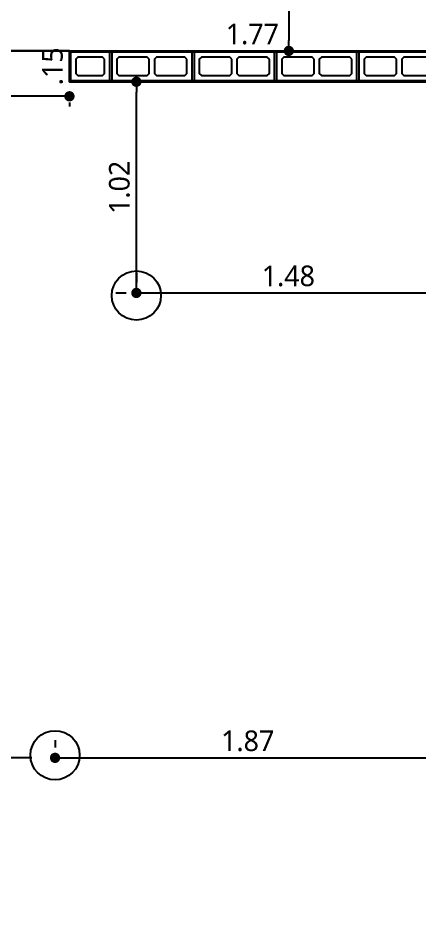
# Model space of a CAD drawing. Header units: millimetres. Extents: x -16.5 to 79.8, y -29.3 to 65.7.
# Drawn here: x 8.725 to 10.671, y -5.975 to -1.615 of the extents above; entities that cross this region are included whole.
import ezdxf

# ---------------------------------------------------------------- set-up
doc = ezdxf.new("R2010")
doc.units = ezdxf.units.MM
doc.header["$LTSCALE"] = 20
doc.header["$PDMODE"] = 35
for name, color, linetype in [('00 - ARQ-STA - FOLHA', 5, 'Continuous'), ('ARQ-STA - COTAS_ALVENARIA', 1, 'Continuous'), ('ARQ-STA - MOBILIÁRIO_GERAL', 251, 'Continuous'), ('ARQ-STA - PISO', 1, 'Continuous'), ('ARQ-STA - REVESTIMENTOS', 4, 'Continuous'), ('ESTRUTURA - ARQ-STA - ALVENARIA_ESTRUTURAL', 5, 'Continuous'), ('ESTRUTURA - ARQ-STA - BLOCOS_ESTRUTURAIS', 250, 'Continuous')]:
    doc.layers.add(name, color=color, linetype=linetype)
doc.styles.add('COTAS', font='segoeuil.ttf')
doc.dimstyles.new('ARQ-ALV 1-50', dxfattribs={"dimscale": 0.5, "dimtxt": 0.2, "dimasz": 0.1, "dimexe": 0.1, "dimexo": 0.2, "dimgap": 0.06, "dimtad": 1, "dimzin": 4, "dimdsep": 46, "dimtxsty": 'COTAS', "dimblk": 'DOT', "dimcen": 0.9, "dimclrd": 250, "dimclre": 250, "dimclrt": 1, "dimadec": 0, "dimazin": 0, "dimtfac": 1, "dimtix": 1, "dimtmove": 1, "dimatfit": 3, "dimldrblk": 'OPEN90', "dimfxl": 0, "dimarcsym": 0})

# ---------------------------------------------------------------- blocks, each defined once
blk = doc.blocks.new('MS - L1A - PRE - TOB - TIPO_1_AO_16 - MOBILIÁRIO - LAYOUT_GERAL')
at = {"layer": 'ARQ-STA - PISO', "color": 251, "linetype": 'ByBlock'}
blk.add_lwpolyline([(3329.1516, 1269.4362), (3325.6016, 1269.4362)], dxfattribs=at)
blk = doc.blocks.new('_Dot')
at = {"color": 0, "linetype": 'ByBlock', "lineweight": -2}
blk.add_line((-0.5, 0), (-1, 0), dxfattribs=at)
at = {"color": 0, "linetype": 'ByBlock', "const_width": 0.5}
blk.add_lwpolyline([(-0.25, 0, 1), (0.25, 0, 1)], format="xyb", close=True, dxfattribs=at)
blk = doc.blocks.new('*D549')
at = {"layer": '00 - ARQ-STA - FOLHA', "color": 250, "lineweight": -2, "transparency": 16777216}
for p, q in [((7.9249, -1.875), (7.9249, -2.0453)), ((8.9249, -1.9953), (7.9749, -1.9953)), ((8.9749, -2.025), (8.9749, -2.0453))]:
    blk.add_line(p, q, dxfattribs=at)
at = {"layer": 'Defpoints', "color": 0, "transparency": 16777216}
for p in [(7.9249, -1.775), (8.9749, -1.925), (7.9249, -1.9953)]:
    blk.add_point(p, dxfattribs=at)
at = {"layer": '00 - ARQ-STA - FOLHA', "color": 250, "lineweight": -2, "transparency": 16777216, "xscale": 0.05, "yscale": 0.05, "zscale": 0.05, "rotation": 180}
blk.add_blockref('_Dot', (7.9249, -1.9953), dxfattribs=at)
at = {"layer": '00 - ARQ-STA - FOLHA', "color": 250, "lineweight": -2, "transparency": 16777216, "xscale": 0.05, "yscale": 0.05, "zscale": 0.05}
blk.add_blockref('_Dot', (8.9749, -1.9953), dxfattribs=at)
at = {"layer": '00 - ARQ-STA - FOLHA', "color": 1, "transparency": 16777216, "insert": (8.4499, -1.9133), "char_height": 0.1, "attachment_point": 5, "style": 'COTAS'}
blk.add_mtext('1.05', dxfattribs=at)
blk = doc.blocks.new('_Open90')
at = {"color": 0, "linetype": 'ByBlock', "lineweight": -2}
for p, q in [((0, 0), (-1, 0)), ((-0.5, 0.5), (0, 0)), ((0, 0), (-0.5, -0.5))]:
    blk.add_line(p, q, dxfattribs=at)
blk = doc.blocks.new('*D557')
at = {"layer": '00 - ARQ-STA - FOLHA', "color": 250, "lineweight": -2, "transparency": 16777216}
for p, q in [((8.9049, -5.1207), (8.9049, -5.157)), ((10.7748, -5.725), (10.7748, -5.157)), ((8.9549, -5.207), (10.7248, -5.207))]:
    blk.add_line(p, q, dxfattribs=at)
at = {"layer": 'Defpoints', "color": 0, "transparency": 16777216}
for p in [(8.9049, -5.2207), (10.7748, -5.207), (10.7748, -5.825)]:
    blk.add_point(p, dxfattribs=at)
at = {"layer": '00 - ARQ-STA - FOLHA', "color": 250, "lineweight": -2, "transparency": 16777216, "xscale": 0.05, "yscale": 0.05, "zscale": 0.05, "rotation": 180}
blk.add_blockref('_Dot', (8.9049, -5.207), dxfattribs=at)
at = {"layer": '00 - ARQ-STA - FOLHA', "color": 250, "lineweight": -2, "transparency": 16777216, "xscale": 0.05, "yscale": 0.05, "zscale": 0.05}
blk.add_blockref('_Dot', (10.7748, -5.207), dxfattribs=at)
at = {"layer": '00 - ARQ-STA - FOLHA', "color": 1, "transparency": 16777216, "insert": (9.8399, -5.1251), "char_height": 0.1, "attachment_point": 5, "style": 'COTAS'}
blk.add_mtext('1.87', dxfattribs=at)
blk = doc.blocks.new('*D558')
at = {"layer": '00 - ARQ-STA - FOLHA', "color": 250, "lineweight": -2, "transparency": 16777216}
for p, q in [((8.7924, -5.207), (8.2879, -5.207)), ((8.3379, -5.257), (8.3379, -6.775)), ((10.6748, -6.825), (8.2879, -6.825))]:
    blk.add_line(p, q, dxfattribs=at)
at = {"layer": 'Defpoints', "color": 0, "transparency": 16777216}
for p in [(8.8924, -5.207), (8.3379, -6.825), (10.7748, -6.825)]:
    blk.add_point(p, dxfattribs=at)
at = {"layer": '00 - ARQ-STA - FOLHA', "color": 250, "lineweight": -2, "transparency": 16777216, "xscale": 0.05, "yscale": 0.05, "zscale": 0.05}
for p, rotation in [((8.3379, -5.207), 90), ((8.3379, -6.825), 270)]:
    blk.add_blockref('_Dot', p, dxfattribs=dict(at, rotation=rotation))
at = {"layer": '00 - ARQ-STA - FOLHA', "color": 1, "transparency": 16777216, "insert": (8.2559, -6.016), "char_height": 0.1, "attachment_point": 5, "rotation": 90, "style": 'COTAS'}
blk.add_mtext('1.62', dxfattribs=at)
blk = doc.blocks.new('*D563')
at = {"layer": '00 - ARQ-STA - FOLHA', "color": 250, "lineweight": -2, "transparency": 16777216}
for p, q in [((9.2996, -2.85), (9.2996, -2.9)), ((10.7749, -2.85), (10.7749, -2.9)), ((9.3496, -2.95), (10.7249, -2.95))]:
    blk.add_line(p, q, dxfattribs=at)
at = {"layer": 'Defpoints', "color": 0, "transparency": 16777216}
for p in [(9.2996, -2.95), (10.7749, -2.95), (10.7749, -2.95)]:
    blk.add_point(p, dxfattribs=at)
at = {"layer": '00 - ARQ-STA - FOLHA', "color": 250, "lineweight": -2, "transparency": 16777216, "xscale": 0.05, "yscale": 0.05, "zscale": 0.05, "rotation": 180}
blk.add_blockref('_Dot', (9.2996, -2.95), dxfattribs=at)
at = {"layer": '00 - ARQ-STA - FOLHA', "color": 250, "lineweight": -2, "transparency": 16777216, "xscale": 0.05, "yscale": 0.05, "zscale": 0.05}
blk.add_blockref('_Dot', (10.7749, -2.95), dxfattribs=at)
at = {"layer": '00 - ARQ-STA - FOLHA', "color": 1, "transparency": 16777216, "insert": (10.0372, -2.8681), "char_height": 0.1, "attachment_point": 5, "style": 'COTAS'}
blk.add_mtext('1.48', dxfattribs=at)
blk = doc.blocks.new('*D564')
at = {"layer": '00 - ARQ-STA - FOLHA', "color": 250, "lineweight": -2, "transparency": 16777216}
for p, q in [((9.0749, -1.925), (9.3496, -1.925)), ((9.2996, -2.9), (9.2996, -1.975)), ((9.1996, -2.95), (9.2496, -2.95))]:
    blk.add_line(p, q, dxfattribs=at)
at = {"layer": 'Defpoints', "color": 0, "transparency": 16777216}
for p in [(8.9749, -1.925), (9.2996, -1.925), (9.2996, -2.95)]:
    blk.add_point(p, dxfattribs=at)
at = {"layer": '00 - ARQ-STA - FOLHA', "color": 250, "lineweight": -2, "transparency": 16777216, "xscale": 0.05, "yscale": 0.05, "zscale": 0.05}
for p, rotation in [((9.2996, -1.925), 90), ((9.2996, -2.95), 270)]:
    blk.add_blockref('_Dot', p, dxfattribs=dict(at, rotation=rotation))
at = {"layer": '00 - ARQ-STA - FOLHA', "color": 1, "transparency": 16777216, "insert": (9.2176, -2.4375), "char_height": 0.1, "attachment_point": 5, "rotation": 90, "style": 'COTAS'}
blk.add_mtext('1.02', dxfattribs=at)
blk = doc.blocks.new('*D566')
at = {"layer": '00 - ARQ-STA - FOLHA', "color": 250, "lineweight": -2, "transparency": 16777216}
for p, q in [((9.9475, -1.0725), (9.9894, -1.0725)), ((10.0394, -1.1225), (10.0394, -1.725)), ((9.4149, -1.775), (10.0894, -1.775))]:
    blk.add_line(p, q, dxfattribs=at)
at = {"layer": 'Defpoints', "color": 0, "transparency": 16777216}
for p in [(10.0475, -1.0725), (9.3149, -1.775), (10.0394, -1.775)]:
    blk.add_point(p, dxfattribs=at)
at = {"layer": '00 - ARQ-STA - FOLHA', "color": 250, "lineweight": -2, "transparency": 16777216, "xscale": 0.05, "yscale": 0.05, "zscale": 0.05}
for p, rotation in [((10.0394, -1.0725), 90), ((10.0394, -1.775), 270)]:
    blk.add_blockref('_Dot', p, dxfattribs=dict(at, rotation=rotation))
at = {"layer": '00 - ARQ-STA - FOLHA', "color": 1, "transparency": 16777216, "insert": (9.9577, -1.4238), "char_height": 0.1, "attachment_point": 5, "rotation": 90, "style": 'COTAS'}
blk.add_mtext('.70', dxfattribs=at)

msp = doc.modelspace()

# ---------------------------------------------------------------- linework, layer by layer
at = {"layer": '00 - ARQ-STA - FOLHA', "color": 251, "true_color": 0x636466}
msp.add_line((7.0249, -1.775), (10.5178, -1.775), dxfattribs=at)
msp.add_lwpolyline([(5.0749, -2.125), (5.4249, -2.125), (5.4249, -1.775), (8.9749, -1.775), (8.9749, -1.925), (10.7749, -1.925), (10.7748, -5.825), (13.4748, -5.825), (13.4748, -6.825), (7.0248, -6.825), (7.0248, -3.625), (5.0749, -3.625), (5.0749, -2.125)], dxfattribs=at)
at = {"layer": '00 - ARQ-STA - FOLHA', "color": 32, "true_color": 0xcd6928}
for centre in [(9.2996, -2.9625), (8.9048, -5.1945)]:
    msp.add_circle(centre, 0.1193, dxfattribs=at)
at = {"layer": 'ARQ-STA - REVESTIMENTOS'}
for p, q in [((8.9749, -1.925), (8.9749, -1.775)), ((8.9749, -1.775), (10.7499, -1.775)), ((10.7749, -1.925), (8.9749, -1.925))]:
    msp.add_line(p, q, dxfattribs=at)
at = {"layer": 'ESTRUTURA - ARQ-STA - ALVENARIA_ESTRUTURAL'}
for p, q in [((8.98, -1.92), (8.98, -1.78)), ((8.98, -1.78), (10.78, -1.78)), ((10.78, -1.92), (8.98, -1.92))]:
    msp.add_line(p, q, dxfattribs=at)
at = {"layer": 'ESTRUTURA - ARQ-STA - BLOCOS_ESTRUTURAIS'}
for points in [[(9.17, -1.78), (8.98, -1.78), (8.98, -1.92), (9.17, -1.92), (9.17, -1.78)], [(9.57, -1.78), (9.18, -1.78), (9.18, -1.92), (9.57, -1.92), (9.57, -1.78)], [(9.97, -1.78), (9.58, -1.78), (9.58, -1.92), (9.97, -1.92), (9.97, -1.78)], [(10.37, -1.78), (9.98, -1.78), (9.98, -1.92), (10.37, -1.92), (10.37, -1.78)], [(10.77, -1.78), (10.38, -1.78), (10.38, -1.92), (10.77, -1.92), (10.77, -1.78)], [(9.145, -1.815), (9.135, -1.805), (9.015, -1.805), (9.005, -1.815), (9.005, -1.885), (9.015, -1.895), (9.135, -1.895), (9.145, -1.885), (9.145, -1.815)], [(9.3625, -1.815), (9.3525, -1.805), (9.215, -1.805), (9.205, -1.815), (9.205, -1.885), (9.215, -1.895), (9.3525, -1.895), (9.3625, -1.885), (9.3625, -1.815)], [(9.545, -1.815), (9.535, -1.805), (9.3975, -1.805), (9.3875, -1.815), (9.3875, -1.885), (9.3975, -1.895), (9.535, -1.895), (9.545, -1.885), (9.545, -1.815)], [(9.7625, -1.815), (9.7525, -1.805), (9.615, -1.805), (9.605, -1.815), (9.605, -1.885), (9.615, -1.895), (9.7525, -1.895), (9.7625, -1.885), (9.7625, -1.815)], [(9.7625, -1.815), (9.7525, -1.805), (9.615, -1.805), (9.605, -1.815), (9.605, -1.885), (9.615, -1.895), (9.7525, -1.895), (9.7625, -1.885), (9.7625, -1.815)], [(9.945, -1.815), (9.935, -1.805), (9.7975, -1.805), (9.7875, -1.815), (9.7875, -1.885), (9.7975, -1.895), (9.935, -1.895), (9.945, -1.885), (9.945, -1.815)], [(10.1625, -1.815), (10.1525, -1.805), (10.015, -1.805), (10.005, -1.815), (10.005, -1.885), (10.015, -1.895), (10.1525, -1.895), (10.1625, -1.885), (10.1625, -1.815)], [(10.345, -1.815), (10.335, -1.805), (10.1975, -1.805), (10.1875, -1.815), (10.1875, -1.885), (10.1975, -1.895), (10.335, -1.895), (10.345, -1.885), (10.345, -1.815)], [(10.345, -1.815), (10.335, -1.805), (10.1975, -1.805), (10.1875, -1.815), (10.1875, -1.885), (10.1975, -1.895), (10.335, -1.895), (10.345, -1.885), (10.345, -1.815)], [(10.5625, -1.815), (10.5525, -1.805), (10.415, -1.805), (10.405, -1.815), (10.405, -1.885), (10.415, -1.895), (10.5525, -1.895), (10.5625, -1.885), (10.5625, -1.815)], [(10.745, -1.815), (10.735, -1.805), (10.5975, -1.805), (10.5875, -1.815), (10.5875, -1.885), (10.5975, -1.895), (10.735, -1.895), (10.745, -1.885), (10.745, -1.815)]]:
    msp.add_lwpolyline(points, dxfattribs=at)

# ---------------------------------------------------------------- block references
at = {"layer": 'ARQ-STA - MOBILIÁRIO_GERAL', "color": 251, "true_color": 0x636466}
msp.add_blockref('MS - L1A - PRE - TOB - TIPO_1_AO_16 - MOBILIÁRIO - LAYOUT_GERAL', (-3320.1767, -1271.2112), dxfattribs=at)

# ---------------------------------------------------------------- texts
at = {"layer": 'ARQ-STA - COTAS_ALVENARIA', "color": 1, "insert": (9.8624, -1.6933), "char_height": 0.1, "attachment_point": 5, "style": 'COTAS'}
msp.add_mtext('1.77', dxfattribs=at)
at = {"layer": 'ARQ-STA - COTAS_ALVENARIA', "color": 1, "insert": (8.8929, -1.85), "char_height": 0.1, "attachment_point": 5, "rotation": 90, "style": 'COTAS'}
msp.add_mtext('.15', dxfattribs=at)

# ---------------------------------------------------------------- dimensions: what is measured, and where the dimension line sits
at = {"layer": '00 - ARQ-STA - FOLHA', "color": 6}
for base, p1, p2, picture, middle in [((10.0394, -1.775), (10.0475, -1.0725), (9.3149, -1.775), '*D566', (9.9577, -1.4238)), ((9.2996, -1.92503), (9.2996, -2.95), (8.97489, -1.92503), '*D564', (9.21761, -2.43752)), ((8.3379, -6.825), (8.8924, -5.207), (10.7748, -6.825), '*D558', (8.2559, -6.016))]:
    dim = msp.add_linear_dim(base=base, p1=p1, p2=p2, angle=90, dimstyle='ARQ-ALV 1-50', override={"dimarcsym": 2}, dxfattribs=at)
    dim.commit()
    dim.dimension.update_dxf_attribs({"geometry": picture, "text_midpoint": middle})
for base, p1, p2, picture, middle in [((7.9249, -1.9953), (8.9749, -1.925), (7.9249, -1.775), '*D549', (8.4499, -1.9133)), ((10.7749, -2.95), (9.2996, -2.95), (10.7749, -2.95), '*D563', (10.0372, -2.8681)), ((10.7748, -5.207), (8.9049, -5.2207), (10.7748, -5.825), '*D557', (9.8399, -5.1251))]:
    dim = msp.add_linear_dim(base=base, p1=p1, p2=p2, dimstyle='ARQ-ALV 1-50', override={"dimarcsym": 2}, dxfattribs=at)
    dim.commit()
    dim.dimension.update_dxf_attribs({"geometry": picture, "text_midpoint": middle})

doc.saveas('drawing.dxf')
